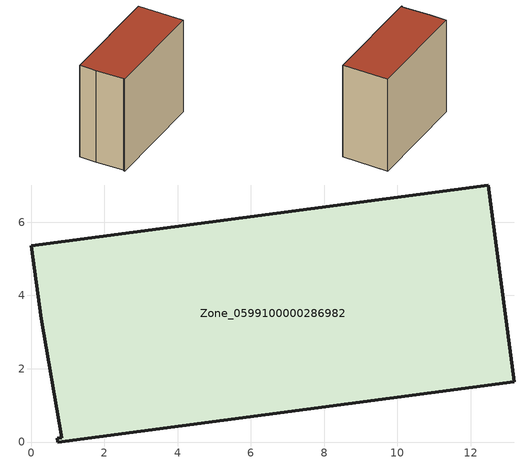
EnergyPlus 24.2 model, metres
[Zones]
Zone_0599100000286982
 floor ground (C_G): 0.83,0.12 0.27,3.37 0,5.36 12.48,7.02 13.19,1.65 0.73,0 0.71,0.1 z0
 wall outside (C_F): 0.73,0 13.19,1.65 12.48,7.02 0,5.36 0.27,3.37 0.83,0.12 0.71,0.1 0.73,0 z0:11.66
 roof outside (C_R): 0,5.36 0.27,3.37 0.83,0.12 0.71,0.1 0.73,0 13.19,1.65 12.48,7.02 z11.66
[BUILDING]
Pand.0599100000286982: North Axis=0; Terrain=City; Loads Convergence Tolerance Value=0.04; Temperature Convergence Tolerance Value=0.4; Solar Distribution=FullExterior; Maximum Number of Warmup Days=25; Minimum Number of Warmup Days=1
[Site:Location]
Rotterdam.The.Hague.AP_ZH_NLD Design_Conditions: Latitude=51.96; Longitude=4.45; Time Zone=1; Elevation=-4.5
[SITE:GROUNDTEMPERATURE:BUILDINGSURFACE]
18, 18, 18, 18, 18, 18, 18, 18, 18, 18, 18, 18
[MATERIAL] Thermal Absorptance=0.9; Solar Absorptance=0.7; Visible Absorptance=0.7
Name | Roughness | Thickness | Conductivity | Density | Specific Heat
G.TI.1946 | MediumSmooth | 0.15 | 1 | 540 | 1210
F.TI.1946 | Rough | 0.3 | 0.857143 | 1920 | 840
R.TI.1946 | MediumRough | 0.2 | 0.1 | 1500 | 1000
[CONSTRUCTION]
C_G: G.TI.1946
C_F: F.TI.1946
C_R: R.TI.1946
[ZONE]
Zone_0599100000286982: Type=1; Multiplier=1; Ceiling Height=Autocalculate; Volume=Autocalculate; Floor Area=autocalculate; Part of Total Floor Area=Yes
[ZONEINFILTRATION:DESIGNFLOWRATE]
Infil_Zone_0599100000286982: Zone or ZoneList or Space or SpaceList=Zone_0599100000286982; Schedule=AlwaysOn; Design Flow Rate Calculation Method=Flow/Area; Flow Rate per Floor Area=0.003; Constant Term Coefficient=1; Temperature Term Coefficient=0; Velocity Term Coefficient=0; Velocity Squared Term Coefficient=0
[HVACTEMPLATE:ZONE:IDEALLOADSAIRSYSTEM]
Zone_0599100000286982: Maximum Heating Supply Air Temperature=50; Minimum Cooling Supply Air Temperature=13; Maximum Heating Supply Air Humidity Ratio=0.0156; Minimum Cooling Supply Air Humidity Ratio=0.0077; Heating Limit=NoLimit; Cooling Limit=NoLimit; Dehumidification Control Type=ConstantSensibleHeatRatio; Cooling Sensible Heat Ratio=0.7; Dehumidification Setpoint=60; Humidification Control Type=None; Humidification Setpoint=30; Outdoor Air Method=None; Outdoor Air Flow Rate per Person=0.00944; Outdoor Air Flow Rate per Zone Floor Area=0; Outdoor Air Flow Rate per Zone=0; Demand Controlled Ventilation Type=None; Outdoor Air Economizer Type=NoEconomizer; Heat Recovery Type=None; Sensible Heat Recovery Effectiveness=0.7; Latent Heat Recovery Effectiveness=0.65
[ZONECONTROL:THERMOSTAT]
ThermostatControl_Zone_0599100000286982: Zone or ZoneList=Zone_0599100000286982; Control Type Schedule=DualSetpointControlType; Control 1=Thermostat_Zone_0599100000286982; Temperature Difference Between Cutout And Setpoint=0
[THERMOSTATSETPOINT:DUALSETPOINT]
Thermostat_Zone_0599100000286982: Heating Setpoint Temperature Schedule=HeatingSetpoint_Zone_0599100000286982; Cooling Setpoint Temperature Schedule=CoolingSetpoint_Zone_0599100000286982
[SCHEDULE:COMPACT]
HeatingSetpoint_Zone_0599100000286982: Through: 12/31, For: AllDays, Until: 24:00, 21
CoolingSetpoint_Zone_0599100000286982: Through: 12/31, For: AllDays, Until: 24:00, 24
DualSetpointControlType: Through: 12/31, For: AllDays, Until: 24:00, 4
AlwaysOn: Through: 12/31, For: AllDays, Until: 24:00, 1
